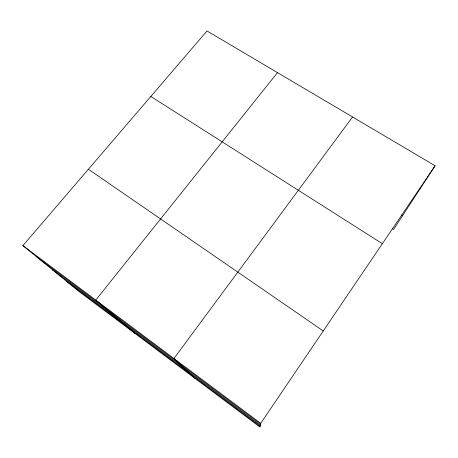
<?xml version="1.0" encoding="UTF-8"?>
<svg xmlns="http://www.w3.org/2000/svg" width="458" height="458" viewBox="0 0 458 458"><rect width="100%" height="100%" fill="white"/><g stroke="black" fill="none" stroke-linecap="round" stroke-linejoin="round"><path stroke-width="0.69" d="M435.1 165.762L260.716 423.335L259.955 427.045L78.633 291.214L22.9 245.625L206.999 30.955L435.1 165.762L393.599 229.412L392.397 228.656M352.54 116.967L173.96 358.505L194.936 378.337M277.491 72.616L95.774 300.082L135.236 333.613M401.34 214.945L402.548 215.689M150.814 96.472L382.338 243.696M88.405 169.248L323.256 330.957M22.9 245.625L260.716 423.335M36.651 256.875L260.528 424.268M52.521 269.859L260.31 425.327M66.656 281.418L260.115 426.261"/></g></svg>
